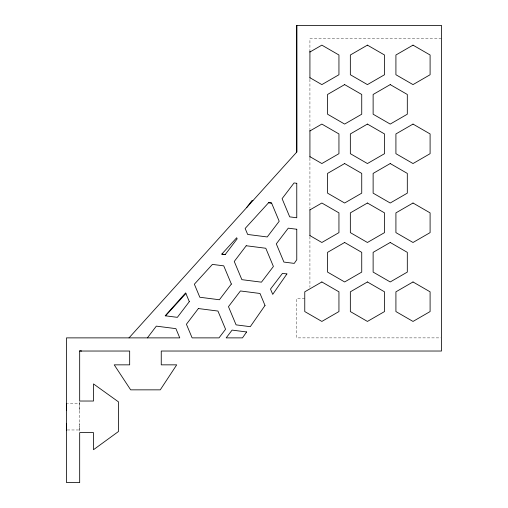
<?xml version="1.0" encoding="UTF-8"?>
<svg xmlns="http://www.w3.org/2000/svg" width="508" height="508" viewBox="0 0 508 508"><rect width="100%" height="100%" fill="white"/><g stroke="black" fill="none" stroke-linecap="round" stroke-linejoin="round"><path stroke-width="0.38" stroke-dasharray="2.54 1.91" d="M67.291 429.971L79.68 429.971L79.68 423.393M79.68 410.235L79.68 403.657L67.291 403.657M441.49 38.557L309.924 38.557L309.924 52.026M304.762 298.406L296.767 298.406L296.767 337.877L440.703 337.877M79.68 403.657L79.68 404.108M79.68 429.527L79.68 429.971M309.924 79.286L309.924 129.642M309.924 158.159L309.924 208.337M309.924 236.569L309.924 287.28M79.68 401.815L79.68 431.813"/><path stroke-width="0.76" d="M66.523 423.393L66.523 429.971L66.523 429.527M66.516 410.235L66.516 403.657L66.516 404.108M129.019 337.877L296.793 152.038L296.767 25.4L441.49 25.4L441.496 351.028L161.252 351.034L161.252 364.846L176.714 364.846L160.268 389.846L130.664 389.846L114.217 364.846L129.673 364.846L129.673 351.034L79.68 351.034M147.39 337.877L156.331 326.136L175.908 328.644L179.769 337.877L66.504 337.877L66.523 482.6L79.68 482.6L79.68 432.606L93.497 432.606L93.497 449.707L118.504 431.495L118.504 401.892L93.497 383.921L93.497 401.028L79.68 401.028L79.68 350.78L81.642 351.034M246.736 207.461L252.006 200.546L252.876 200.66M225.19 254.546L237.153 238.849L236.69 237.75L221.786 254.114L225.19 254.546L221.786 254.114M165.551 315.83L185.903 293.497M268.649 202.679L245.154 228.46L247.663 234.455L267.24 236.957L279.197 221.259L271.583 203.054L268.649 202.679L271.583 203.054M309.924 52.026L321.856 45.136L338.944 55.004L338.944 74.74L321.856 84.607L309.924 77.718M309.924 130.962L321.856 124.079L338.944 133.947L338.944 153.683L321.856 163.544L309.924 156.661M309.924 209.906L321.856 203.016L338.944 212.884L338.944 232.62L321.856 242.487L309.924 235.604M296.767 152.038L296.767 25.4M309.924 51.232L309.924 78.162M309.924 130.435L309.924 157.366M309.924 209.639L309.924 235.776M296.767 229.254L296.767 259.759L294.24 263.392L283.915 262.071L276.301 243.865L288.258 228.168L296.767 229.254M296.767 183.305L296.767 217.767L289.706 216.865L282.092 198.66L294.049 182.956L296.767 183.305M246.609 331.959L242.494 337.877L226.168 337.877L232.093 330.098L246.609 331.959M265.017 305.46L250.273 326.682L236.08 324.866L228.467 306.661L240.424 290.963L260.001 293.472L265.017 305.46M286.912 273.939L272.726 294.367L270.51 289.071L282.467 273.374L286.912 273.939M189.313 301.644L177.356 317.341L165.195 315.786L185.649 292.887L189.313 301.644M198.374 308.546L186.417 324.25L192.119 337.877L219.005 337.877L225.571 329.267L217.951 311.055L198.374 308.546M246.215 245.751L234.258 261.455L241.871 279.66L261.449 282.169L273.406 266.465L265.792 248.26L246.215 245.751M231.362 284.055L219.399 299.758L199.822 297.25L194.367 284.201L212.414 264.401L223.742 265.849L231.362 284.055M367.43 45.136L350.342 55.004L350.342 74.74L367.43 84.607L384.524 74.74L384.524 55.004L367.43 45.136M344.64 84.607L327.552 94.475L327.552 114.211L344.64 124.079L361.734 114.211L361.734 94.475L344.64 84.607M413.01 45.136L395.916 55.004L395.916 74.74L413.01 84.607L430.098 74.74L430.098 55.004L413.01 45.136M390.22 84.607L373.126 94.475L373.126 114.211L390.22 124.079L407.308 114.211L407.308 94.475L390.22 84.607M367.43 124.079L350.342 133.947L350.342 153.683L367.43 163.544L384.524 153.683L384.524 133.947L367.43 124.079M344.64 163.544L327.552 173.412L327.552 193.148L344.64 203.016L361.734 193.148L361.734 173.412L344.64 163.544M413.01 124.079L395.916 133.947L395.916 153.683L413.01 163.544L430.098 153.683L430.098 133.947L413.01 124.079M390.22 163.544L373.126 173.412L373.126 193.148L390.22 203.016L407.308 193.148L407.308 173.412L390.22 163.544M367.43 203.016L350.342 212.884L350.342 232.62L367.43 242.487L384.524 232.62L384.524 212.884L367.43 203.016M344.64 242.487L327.552 252.355L327.552 272.091L344.64 281.959L361.734 272.091L361.734 252.355L344.64 242.487M413.01 203.016L395.916 212.884L395.916 232.62L413.01 242.487L430.098 232.62L430.098 212.884L413.01 203.016M321.856 281.959L304.762 291.827L304.762 311.563L321.856 321.431L338.944 311.563L338.944 291.827L321.856 281.959M390.22 242.487L373.126 252.355L373.126 272.091L390.22 281.959L407.308 272.091L407.308 252.355L390.22 242.487M367.43 281.959L350.342 291.827L350.342 311.563L367.43 321.431L384.524 311.563L384.524 291.827L367.43 281.959M413.01 281.959L395.916 291.827L395.916 311.563L413.01 321.431L430.098 311.563L430.098 291.827L413.01 281.959"/></g></svg>
